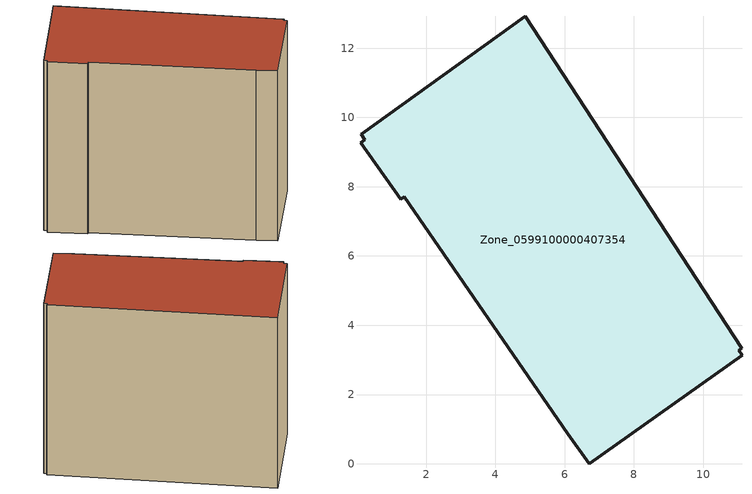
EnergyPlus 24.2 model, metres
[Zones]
Zone_0599100000407354
 floor ground (C_G): 11.12,3.34 11.03,3.28 11.12,3.13 6.71,0 6.09,0.88 1.37,7.71 1.27,7.64 0.11,9.27 0.23,9.36 0.12,9.51 4.87,12.92 z0
 wall outside (C_F): 6.71,0 11.12,3.13 11.03,3.28 11.12,3.34 4.87,12.92 0.12,9.51 0.23,9.36 0.11,9.27 1.27,7.64 1.37,7.71 6.09,0.88 6.71,0 z0:9.41
 roof outside (C_R): 11.03,3.28 11.12,3.34 4.87,12.92 0.12,9.51 0.23,9.36 0.11,9.27 1.27,7.64 1.37,7.71 6.09,0.88 6.71,0 11.12,3.13 z9.41
[BUILDING]
Pand.0599100000407354: North Axis=0; Terrain=City; Loads Convergence Tolerance Value=0.04; Temperature Convergence Tolerance Value=0.4; Solar Distribution=FullExterior; Maximum Number of Warmup Days=25; Minimum Number of Warmup Days=1
[Site:Location]
Rotterdam.The.Hague.AP_ZH_NLD Design_Conditions: Latitude=51.96; Longitude=4.45; Time Zone=1; Elevation=-4.5
[SITE:GROUNDTEMPERATURE:BUILDINGSURFACE]
18, 18, 18, 18, 18, 18, 18, 18, 18, 18, 18, 18
[MATERIAL] Thermal Absorptance=0.9; Solar Absorptance=0.7; Visible Absorptance=0.7
Name | Roughness | Thickness | Conductivity | Density | Specific Heat
G.TC.1992-2005 | MediumSmooth | 0.15 | 0.06 | 540 | 1210
F.TC.1992-2005 | Rough | 0.3 | 0.12 | 1920 | 840
R.TC.1992-2005 | MediumRough | 0.2 | 0.08 | 1500 | 1000
[CONSTRUCTION]
C_G: G.TC.1992-2005
C_F: F.TC.1992-2005
C_R: R.TC.1992-2005
[ZONE]
Zone_0599100000407354: Type=1; Multiplier=1; Ceiling Height=Autocalculate; Volume=Autocalculate; Floor Area=autocalculate; Part of Total Floor Area=Yes
[ZONEINFILTRATION:DESIGNFLOWRATE]
Infil_Zone_0599100000407354: Zone or ZoneList or Space or SpaceList=Zone_0599100000407354; Schedule=AlwaysOn; Design Flow Rate Calculation Method=Flow/Area; Flow Rate per Floor Area=0.0015; Constant Term Coefficient=1; Temperature Term Coefficient=0; Velocity Term Coefficient=0; Velocity Squared Term Coefficient=0
[HVACTEMPLATE:ZONE:IDEALLOADSAIRSYSTEM]
Zone_0599100000407354: Maximum Heating Supply Air Temperature=50; Minimum Cooling Supply Air Temperature=13; Maximum Heating Supply Air Humidity Ratio=0.0156; Minimum Cooling Supply Air Humidity Ratio=0.0077; Heating Limit=NoLimit; Cooling Limit=NoLimit; Dehumidification Control Type=ConstantSensibleHeatRatio; Cooling Sensible Heat Ratio=0.7; Dehumidification Setpoint=60; Humidification Control Type=None; Humidification Setpoint=30; Outdoor Air Method=None; Outdoor Air Flow Rate per Person=0.00944; Outdoor Air Flow Rate per Zone Floor Area=0; Outdoor Air Flow Rate per Zone=0; Demand Controlled Ventilation Type=None; Outdoor Air Economizer Type=NoEconomizer; Heat Recovery Type=None; Sensible Heat Recovery Effectiveness=0.7; Latent Heat Recovery Effectiveness=0.65
[ZONECONTROL:THERMOSTAT]
ThermostatControl_Zone_0599100000407354: Zone or ZoneList=Zone_0599100000407354; Control Type Schedule=DualSetpointControlType; Control 1=Thermostat_Zone_0599100000407354; Temperature Difference Between Cutout And Setpoint=0
[THERMOSTATSETPOINT:DUALSETPOINT]
Thermostat_Zone_0599100000407354: Heating Setpoint Temperature Schedule=HeatingSetpoint_Zone_0599100000407354; Cooling Setpoint Temperature Schedule=CoolingSetpoint_Zone_0599100000407354
[SCHEDULE:COMPACT]
HeatingSetpoint_Zone_0599100000407354: Through: 12/31, For: AllDays, Until: 24:00, 21
CoolingSetpoint_Zone_0599100000407354: Through: 12/31, For: AllDays, Until: 24:00, 24
DualSetpointControlType: Through: 12/31, For: AllDays, Until: 24:00, 4
AlwaysOn: Through: 12/31, For: AllDays, Until: 24:00, 1
